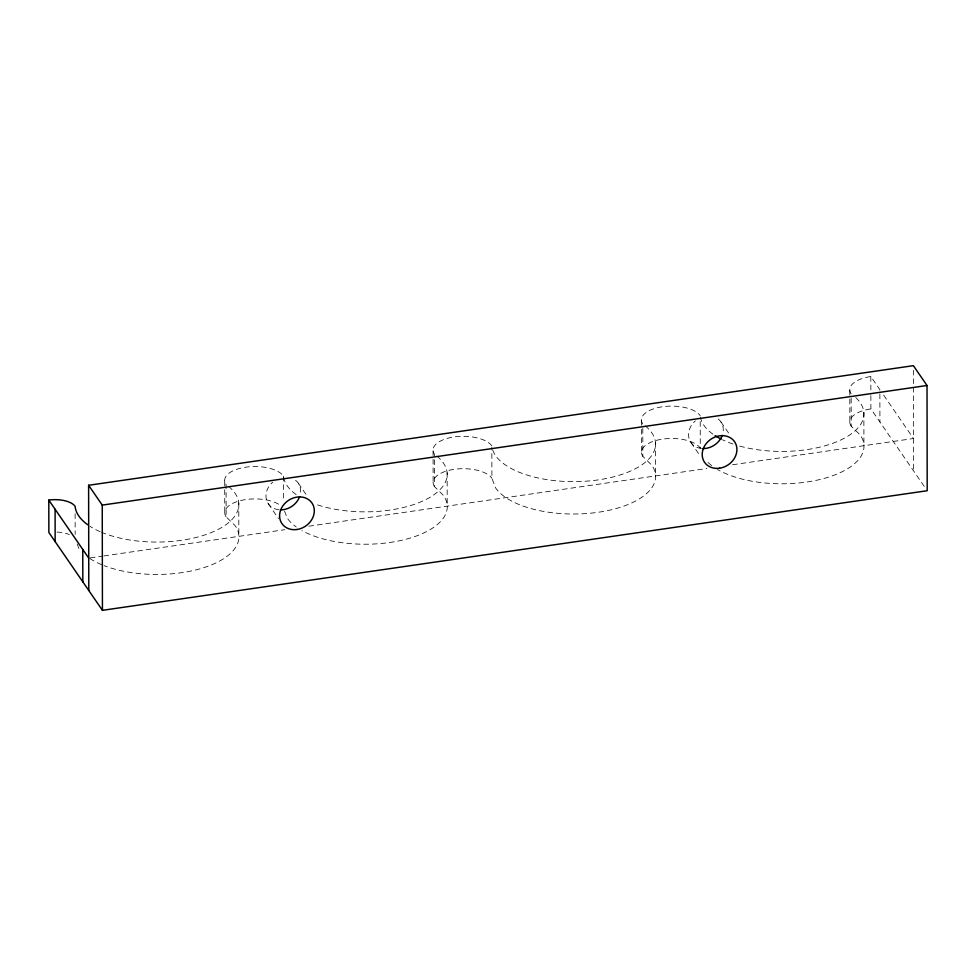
<?xml version="1.0" encoding="UTF-8"?>
<svg xmlns="http://www.w3.org/2000/svg" width="976" height="976" viewBox="0 0 976 976"><rect width="100%" height="100%" fill="white"/><g stroke="black" fill="none" stroke-linecap="round" stroke-linejoin="round"><path stroke-width="0.73" stroke-dasharray="4.88 3.66" d="M90.243 557.906L102.297 556.161M103.81 555.942L284.748 529.7M308.867 526.198L706.929 468.48M732.561 464.759L913.499 438.517L881.584 392.145M851.157 398.208L851.206 426.17L860.234 435.028A81.899 37.442 -0.1 0 1 820.121 479.46A81.899 37.442 -0.1 0 1 717.458 469.432M642.806 428.427L642.855 456.39L651.87 465.247A81.899 37.442 -0.1 0 1 598.288 512.254A81.899 37.442 -0.1 0 1 495.601 487.902L491.904 478.289L491.843 447.374M491.843 445.91A30.097 13.749 -0.1 0 0 454.121 436.955A30.097 13.749 -0.1 0 0 434.43 454.23L434.491 486.609L443.507 495.454A81.899 37.442 -0.1 0 1 404.259 539.679A81.899 37.442 -0.1 0 1 301.95 530.566M296.192 494.6A81.899 37.442 -0.1 0 1 283.479 476.129A30.097 13.749 -0.1 0 0 245.757 467.175A30.097 13.749 -0.1 0 0 226.066 484.45L226.127 516.829L235.143 525.674A81.899 37.442 -0.1 0 1 202.325 568.13A81.899 37.442 -0.1 0 1 104.066 565.653M851.157 393.804A30.097 13.749 -0.1 0 1 870.836 376.529L879.864 389.631L879.925 422.01M870.873 395.658L870.897 408.895L924.638 487M720.947 421.913L730.329 435.54M690.91 442.457L700.28 456.097M298.339 483.205L307.708 496.833M268.29 503.75L278.514 518.622M284.516 511.046L287.237 518.122A81.899 37.442 -0.1 0 0 296.253 526.967M77.177 543.925L78.873 548.341A81.899 37.442 -0.1 0 0 80.422 550.391M913.377 370.221L913.56 470.896M870.836 376.529L870.873 394.182M863.87 412.262L863.919 444.641M849.803 390.266L849.815 397.622M849.815 399.099L849.852 422.645M700.219 421.571L700.268 448.069A30.097 13.749 -0.1 0 0 662.533 439.115A30.097 13.749 -0.1 0 0 642.855 456.39M655.506 442.482L655.555 474.861M641.439 420.485L641.452 427.842M641.452 429.306L641.488 452.852M447.142 472.701L447.191 505.08M433.076 450.705L433.124 483.071M283.479 476.129L283.528 501.139M238.778 502.921L238.839 535.299M224.712 480.912L224.724 488.281M224.724 489.745L224.761 513.291M75.128 513.705L75.164 534.311M711.736 465.613A81.899 37.442 -0.1 0 1 706.392 460.745M434.491 486.609A30.097 13.749 -0.1 0 1 454.169 469.334A30.097 13.749 -0.1 0 1 491.904 478.289M101.614 564.665A81.899 37.442 -0.1 0 1 90.036 558.662M718.19 418.96A18.202 15.445 -34.5 0 1 722.704 433.942M701.463 448.472A18.202 15.445 -34.5 0 1 688.897 437.821A18.202 15.445 -34.5 0 1 695.339 420.876M295.569 480.253A18.202 15.445 -34.5 0 1 300.096 495.235M278.843 509.765A18.202 15.445 -34.5 0 1 266.289 499.102A18.202 15.445 -34.5 0 1 272.719 482.168M855.781 397.598A81.899 37.442 -0.1 0 1 836.639 441.811A81.899 37.442 -0.1 0 1 738.442 445.739M732.976 444.031A81.899 37.442 -0.1 0 1 722.496 439.773M712.919 434.161A81.899 37.442 -0.1 0 1 700.39 417.081M642.794 424.011A30.097 13.749 -0.1 0 1 662.484 406.748A30.097 13.749 -0.1 0 1 700.207 415.691M645.221 425.878A81.899 37.442 -0.1 0 1 597.422 479.997A81.899 37.442 -0.1 0 1 492.026 447.301M436.858 456.097A81.899 37.442 -0.1 0 1 418.594 502.774A81.899 37.442 -0.1 0 1 314.943 504.006M228.494 486.316A81.899 37.442 -0.1 0 1 207.693 533.945A81.899 37.442 -0.1 0 1 101.553 532.286M100.15 531.688A81.899 37.442 -0.1 0 1 89.987 526.284M851.206 426.17A30.097 13.749 -0.1 0 1 870.897 408.895M226.127 516.829A30.097 13.749 -0.1 0 1 242.133 500.212A30.097 13.749 -0.1 0 1 280.222 505.251M56.998 532.066A20.996 9.589 -0.1 0 1 69.345 534.543"/><path stroke-width="1.46" d="M88.792 590.504L88.609 485.279L913.377 365.671L927.017 385.496L927.2 490.721L102.431 610.329L48.861 532.481L48.8 500.102A20.996 9.589 -0.1 0 1 75.115 506.349A81.899 37.442 -0.1 0 0 87.828 524.82M88.609 485.279L102.248 505.104L927.017 385.496M48.8 500.102L88.731 558.126M102.248 505.104L102.431 610.329M82.765 549.464L82.826 581.83M55.095 509.252L55.144 541.619M722.252 435.357A18.202 15.445 -34.5 0 1 702.94 448.57M299.644 496.65A18.202 15.445 -34.5 0 1 280.319 509.862M721.179 439.115A81.899 37.442 -0.1 0 1 715.079 435.625M719.593 468.199A18.202 15.445 -34.5 0 0 734.586 441.738A18.202 15.445 -34.5 0 0 704.513 446.093A18.202 15.445 -34.5 0 0 719.593 468.199M296.985 529.492A18.202 15.445 -34.5 0 0 311.978 503.03A18.202 15.445 -34.5 0 0 281.905 507.386A18.202 15.445 -34.5 0 0 296.985 529.492"/></g></svg>
